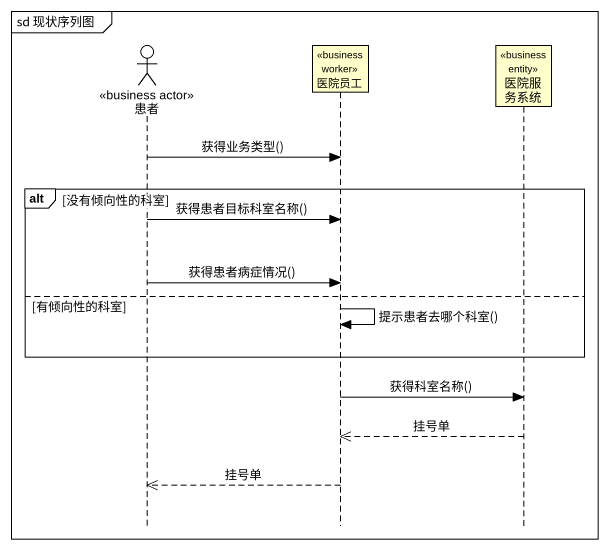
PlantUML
@startuml
mainframe sd 现状序列图
hide footbox
actor 患者 <<business actor>>
participant 医院员工 <<business worker>>
participant 医院服务系统 <<business entity>>

患者 -> 医院员工 : 获得业务类型()
alt 没有倾向性的科室
  患者 -> 医院员工 : 获得患者目标科室名称()
  患者 -> 医院员工 : 获得患者病症情况()
else 有倾向性的科室
  医院员工 -> 医院员工 : 提示患者去哪个科室()
end
医院员工 -> 医院服务系统 : 获得科室名称()
医院服务系统 -->> 医院员工 : 挂号单
医院员工 -->> 患者 : 挂号单
@enduml
